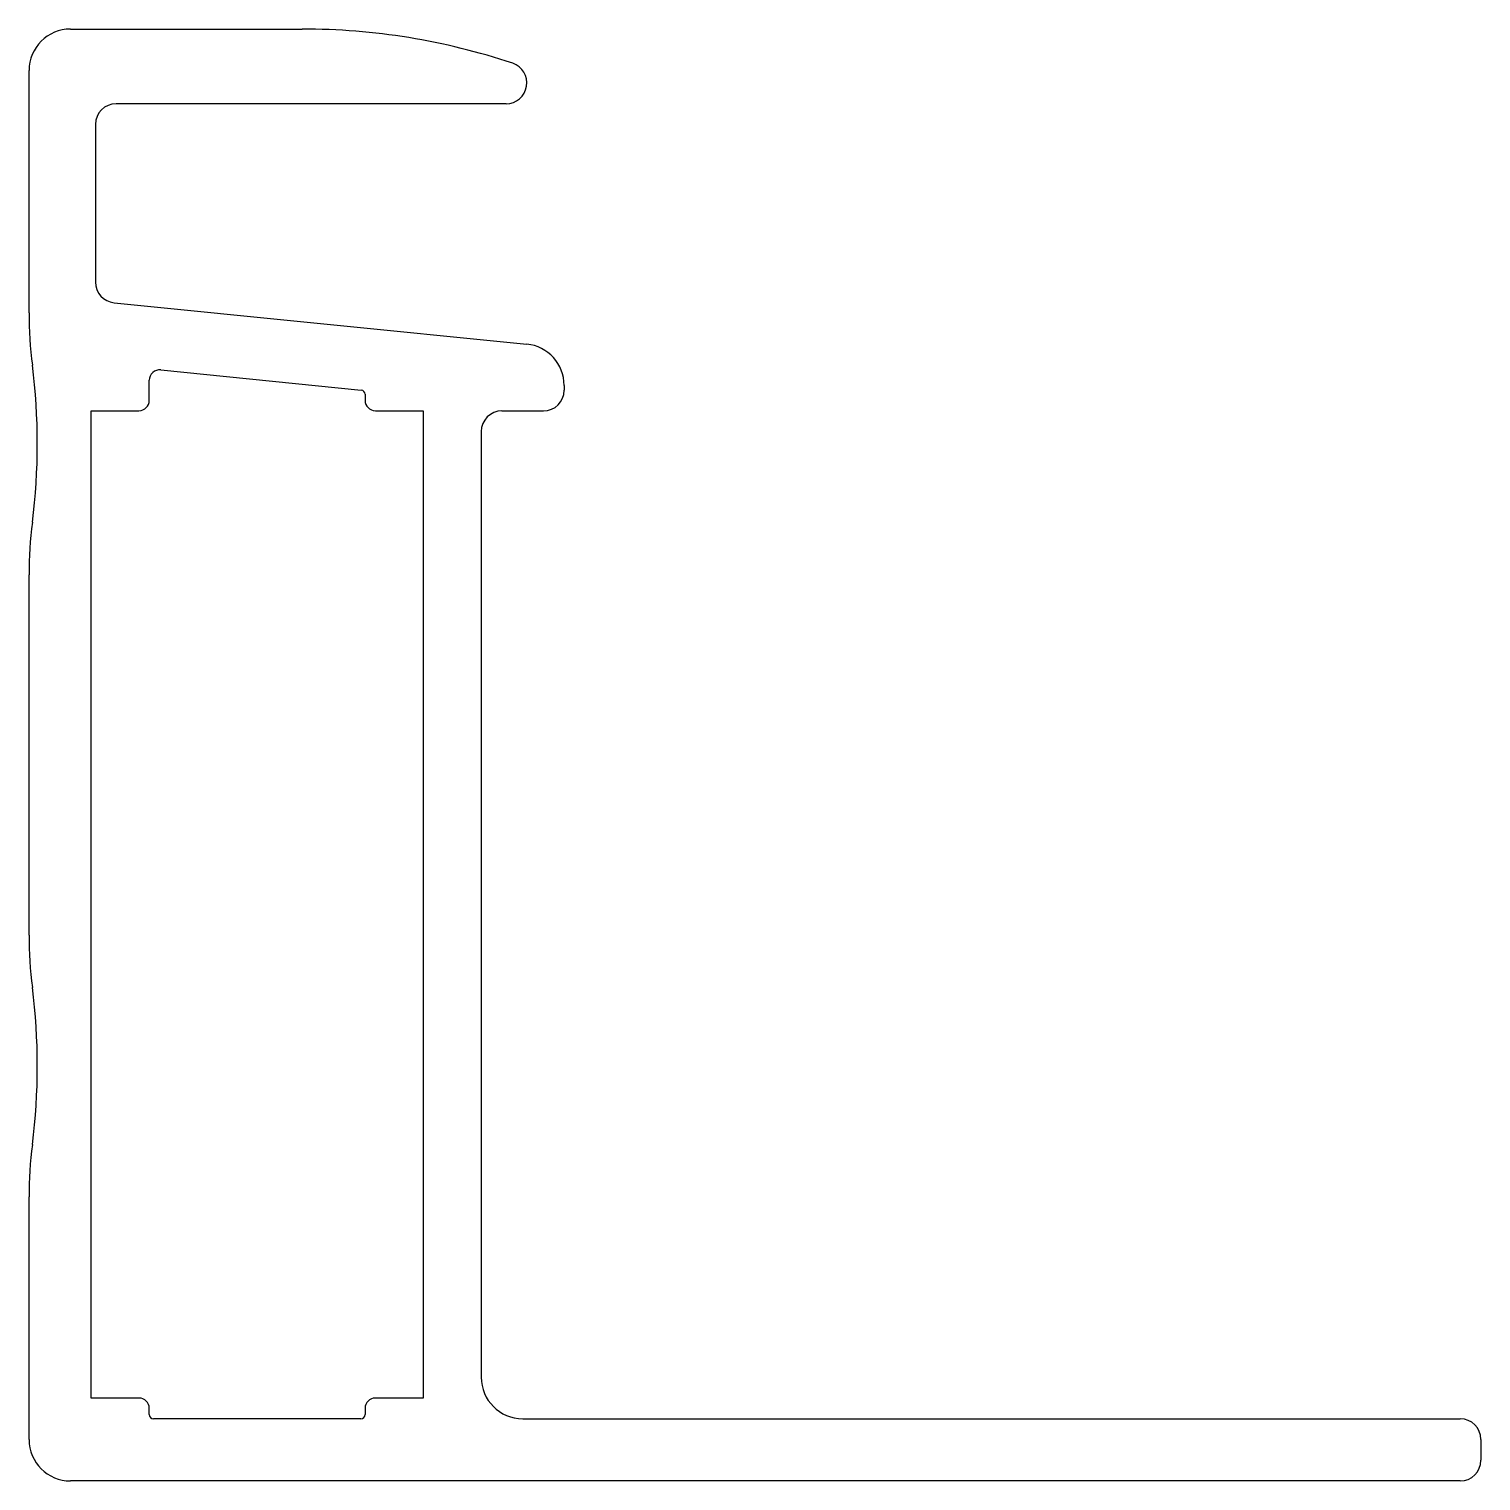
# Model space of a CAD drawing. Extents: x 1424.4 to 1459.4, y 2305.4 to 2340.4.
import ezdxf

# ---------------------------------------------------------------- set-up
doc = ezdxf.new("R2010")
doc.units = 0
doc.layers.get('0').update_dxf_attribs({"linetype": 'CONTINUOUS'})

msp = doc.modelspace()

# ---------------------------------------------------------------- linework, layer by layer
at = {"color": 0}
for p, q in [((1425.418, 2340.365), (1431.003, 2340.365)), ((1424.418, 2333.524), (1424.418, 2339.365)), ((1435.918, 2338.565), (1426.518, 2338.565)), ((1426.018, 2338.065), (1426.018, 2334.265)), ((1426.468, 2333.768), (1436.418, 2332.77)), ((1427.593, 2332.147), (1432.428, 2331.663)), ((1427.318, 2331.415), (1427.318, 2331.899)), ((1437.318, 2331.775), (1437.318, 2331.66)), ((1432.518, 2331.563), (1432.518, 2331.415)), ((1425.918, 2307.365), (1425.918, 2331.165)), ((1425.918, 2331.165), (1427.068, 2331.165)), ((1432.768, 2331.165), (1433.918, 2331.165)), ((1433.918, 2331.165), (1433.918, 2307.365)), ((1435.818, 2331.16), (1436.818, 2331.16)), ((1435.318, 2330.66), (1435.318, 2307.865)), ((1424.418, 2318.524), (1424.418, 2327.212)), ((1424.418, 2306.365), (1424.418, 2312.212)), ((1427.068, 2307.365), (1425.918, 2307.365)), ((1433.918, 2307.365), (1432.768, 2307.365)), ((1427.318, 2306.965), (1427.318, 2307.115)), ((1432.418, 2306.865), (1427.418, 2306.865)), ((1432.518, 2307.115), (1432.518, 2306.965)), ((1436.318, 2306.865), (1458.918, 2306.865)), ((1459.418, 2306.365), (1459.418, 2305.865)), ((1458.918, 2305.365), (1425.418, 2305.365))]:
    msp.add_line(p, q, dxfattribs=at)
for centre, radius, start, end in [((1425.418, 2339.365), 1, 90, 180), ((1431.003, 2324.365), 16, 71.5115, 90), ((1435.918, 2339.065), 0.5, 270, 71.5115), ((1426.518, 2338.065), 0.5, 90, 180), ((1426.518, 2334.265), 0.5, 180, 264.2752), ((1434.418, 2333.524), 10, 180, 187.2522), ((1436.318, 2331.775), 1, 0, 84.2752), ((1409.618, 2330.368), 15, 352.7478, 7.2522), ((1427.568, 2331.899), 0.25, 84.2752, 180), ((1427.068, 2331.415), 0.25, 270, 0), ((1432.418, 2331.563), 0.1, 0, 84.2752), ((1432.768, 2331.415), 0.25, 180, 270), ((1436.818, 2331.66), 0.5, 270, 0), ((1435.818, 2330.66), 0.5, 90, 180), ((1434.418, 2327.212), 10, 172.7478, 180), ((1434.418, 2318.524), 10, 180, 187.2522), ((1409.618, 2315.368), 15, 352.7478, 7.2522), ((1434.418, 2312.212), 10, 172.7478, 180), ((1436.318, 2307.865), 1, 180, 270), ((1427.068, 2307.115), 0.25, 0, 90), ((1432.768, 2307.115), 0.25, 90, 180), ((1427.418, 2306.965), 0.1, 180, 270), ((1432.418, 2306.965), 0.1, 270, 0), ((1458.918, 2306.365), 0.5, 0, 90), ((1425.418, 2306.365), 1, 180, 270), ((1458.918, 2305.865), 0.5, 270, 0)]:
    msp.add_arc(centre, radius, start, end, dxfattribs=at)

doc.saveas('drawing.dxf')
